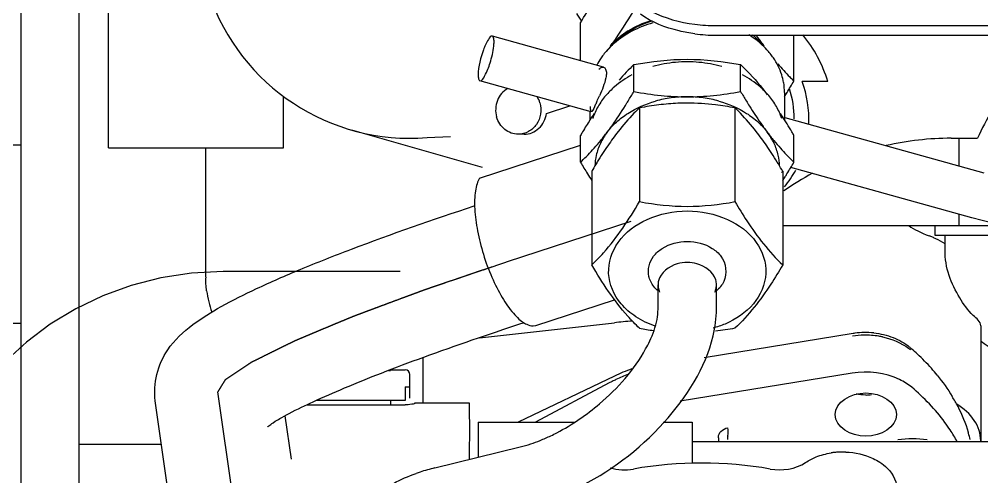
# Model space of a CAD drawing. Header units: millimetres. Extents: x 17886 to 18265, y -8727 to -7321.
# Drawn here: x 18007.019 to 18008.008, y -7649.521 to -7649.05 of the extents above; entities that cross this region are included whole.
import ezdxf

# ---------------------------------------------------------------- set-up
doc = ezdxf.new("R2010")
doc.units = ezdxf.units.MM
doc.linetypes.add('CENTER', pattern=[2, 1.25, -0.25, 0.25, -0.25])
for name, color, linetype in [('09__COSM', 7, 'Continuous'), ('2620489_VG01DXF_CONTINUOUS_LINE', 7, 'Continuous'), ('2630768_VG06DXF_CONTINUOUS_LINE', 7, 'Continuous'), ('3884027_DKREDXF_CONTINUOUS_LINE', 7, 'Continuous'), ('DEFAULT_1', 7, 'CENTER')]:
    doc.layers.add(name, color=color, linetype=linetype)

msp = doc.modelspace()

# ---------------------------------------------------------------- linework, layer by layer
at = {"layer": '09__COSM', "color": 2, "linetype": 'CENTER'}
for p, q in [((18007.52103, -7649.29937), (18007.64817, -7649.25798)), ((18007.26708, -7649.74037), (18007.22325, -7649.43354))]:
    msp.add_line(p, q, dxfattribs=at)
msp.add_open_spline([(18007.22325, -7649.43354), (18007.22375, -7649.43273), (18007.2245, -7649.43151), (18007.2255, -7649.42989), (18007.22626, -7649.42867), (18007.22701, -7649.42745), (18007.22776, -7649.42623), (18007.22851, -7649.42501), (18007.22914, -7649.424), (18007.22964, -7649.42319), (18007.22995, -7649.42268), (18007.2302, -7649.42227), (18007.23039, -7649.42197), (18007.23058, -7649.42166), (18007.23077, -7649.42136), (18007.23092, -7649.4211), (18007.23103, -7649.42093), (18007.2311, -7649.42082), (18007.23114, -7649.42075), (18007.23118, -7649.42068), (18007.23121, -7649.42063), (18007.23123, -7649.4206), (18007.23125, -7649.42058), (18007.23126, -7649.42056), (18007.23127, -7649.42055), (18007.23129, -7649.42053), (18007.23134, -7649.4205), (18007.2314, -7649.42046), (18007.2315, -7649.42039), (18007.23163, -7649.4203), (18007.23184, -7649.42016), (18007.2321, -7649.41999), (18007.23242, -7649.41978), (18007.23283, -7649.4195), (18007.23336, -7649.41915), (18007.23398, -7649.41874), (18007.23481, -7649.41818), (18007.23586, -7649.41748), (18007.23711, -7649.41665), (18007.23836, -7649.41581), (18007.24003, -7649.4147), (18007.24211, -7649.41331), (18007.24462, -7649.41164), (18007.24712, -7649.40997), (18007.24921, -7649.40858), (18007.25087, -7649.40746), (18007.25213, -7649.40663), (18007.25338, -7649.40579), (18007.25442, -7649.4051), (18007.25525, -7649.40454), (18007.25588, -7649.40412), (18007.2564, -7649.40377), (18007.25682, -7649.4035), (18007.25713, -7649.40329), (18007.25739, -7649.40311), (18007.2576, -7649.40297), (18007.25773, -7649.40289), (18007.25784, -7649.40282), (18007.2579, -7649.40277), (18007.25795, -7649.40274), (18007.25797, -7649.40273), (18007.25802, -7649.4027), (18007.25807, -7649.40268), (18007.25816, -7649.40263), (18007.25827, -7649.40258), (18007.25844, -7649.40249), (18007.25866, -7649.40239), (18007.25892, -7649.40226), (18007.25926, -7649.40209), (18007.25987, -7649.40179), (18007.26074, -7649.40136), (18007.26177, -7649.40085), (18007.26281, -7649.40033), (18007.26385, -7649.39982), (18007.26524, -7649.39913), (18007.26697, -7649.39828), (18007.26974, -7649.3969), (18007.2732, -7649.39519), (18007.27736, -7649.39313), (18007.28151, -7649.39108), (18007.28497, -7649.38937), (18007.28774, -7649.38799), (18007.28982, -7649.38697), (18007.2919, -7649.38594), (18007.29398, -7649.38491), (18007.29571, -7649.38405), (18007.29709, -7649.38337), (18007.29813, -7649.38285), (18007.299, -7649.38243), (18007.29969, -7649.38208), (18007.30021, -7649.38183), (18007.30073, -7649.38157), (18007.30116, -7649.38135), (18007.30151, -7649.38118), (18007.30172, -7649.38108), (18007.3019, -7649.38099), (18007.30203, -7649.38093), (18007.30213, -7649.38087), (18007.30221, -7649.38084), (18007.30225, -7649.38081), (18007.30228, -7649.3808), (18007.30233, -7649.38078), (18007.30239, -7649.38076), (18007.30249, -7649.38071), (18007.30264, -7649.38065), (18007.30281, -7649.38058), (18007.30305, -7649.38048), (18007.30334, -7649.38036), (18007.30381, -7649.38016), (18007.3044, -7649.37991), (18007.30511, -7649.37962), (18007.30581, -7649.37932), (18007.30675, -7649.37893), (18007.30793, -7649.37844), (18007.30934, -7649.37785), (18007.31122, -7649.37706), (18007.31357, -7649.37608), (18007.31639, -7649.3749), (18007.31921, -7649.37372), (18007.32204, -7649.37253), (18007.3258, -7649.37096), (18007.3305, -7649.36899), (18007.33614, -7649.36663), (18007.34179, -7649.36427), (18007.34649, -7649.3623), (18007.35025, -7649.36073), (18007.3526, -7649.35975), (18007.35448, -7649.35896), (18007.35589, -7649.35837), (18007.35731, -7649.35778), (18007.35872, -7649.35719), (18007.35989, -7649.3567), (18007.36072, -7649.35635), (18007.36119, -7649.35616), (18007.36154, -7649.35601), (18007.36189, -7649.35586), (18007.36216, -7649.35575), (18007.36233, -7649.35568), (18007.36241, -7649.35565), (18007.36246, -7649.35562), (18007.36253, -7649.35559), (18007.36266, -7649.35555), (18007.36284, -7649.35548), (18007.36313, -7649.35537), (18007.36349, -7649.35524), (18007.36406, -7649.35503), (18007.36478, -7649.35476), (18007.36565, -7649.35444), (18007.3668, -7649.35401), (18007.36824, -7649.35347), (18007.36996, -7649.35283), (18007.37227, -7649.35197), (18007.37514, -7649.3509), (18007.3786, -7649.34961), (18007.38205, -7649.34833), (18007.38666, -7649.34661), (18007.39242, -7649.34447), (18007.39932, -7649.34189), (18007.40623, -7649.33932), (18007.41199, -7649.33718), (18007.4166, -7649.33546), (18007.42005, -7649.33418), (18007.4235, -7649.33289), (18007.42638, -7649.33182), (18007.42869, -7649.33096), (18007.43041, -7649.33032), (18007.43185, -7649.32978), (18007.433, -7649.32935), (18007.43387, -7649.32903), (18007.43459, -7649.32876), (18007.43516, -7649.32855), (18007.43552, -7649.32841), (18007.43581, -7649.32831), (18007.43599, -7649.32824), (18007.43613, -7649.32819), (18007.43629, -7649.32813), (18007.43659, -7649.32803), (18007.437, -7649.32789), (18007.43766, -7649.32767), (18007.43849, -7649.32739), (18007.43982, -7649.32694), (18007.44147, -7649.32637), (18007.44346, -7649.3257), (18007.44545, -7649.32502), (18007.44744, -7649.32435), (18007.45009, -7649.32345), (18007.45341, -7649.32232), (18007.45871, -7649.32052), (18007.46534, -7649.31827), (18007.4733, -7649.31557), (18007.48125, -7649.31287), (18007.48921, -7649.31017), (18007.49717, -7649.30747), (18007.50777, -7649.30387), (18007.51573, -7649.30117), (18007.52103, -7649.29937)], degree=3, knots=[0, 0, 0, 0, 0.03125, 0.046875, 0.0625, 0.078125, 0.09375, 0.109375, 0.125, 0.132812, 0.140625, 0.144531, 0.148438, 0.152344, 0.15625, 0.160156, 0.162109, 0.163086, 0.164062, 0.165039, 0.165527, 0.166016, 0.16626, 0.166504, 0.166626, 0.166748, 0.166992, 0.16748, 0.167969, 0.168945, 0.169922, 0.171875, 0.173828, 0.175781, 0.179688, 0.183594, 0.1875, 0.195312, 0.203125, 0.210938, 0.21875, 0.234375, 0.25, 0.265625, 0.28125, 0.289062, 0.296875, 0.304688, 0.3125, 0.316406, 0.320312, 0.324219, 0.326172, 0.328125, 0.330078, 0.331055, 0.332031, 0.33252, 0.333008, 0.333252, 0.333374, 0.333496, 0.33374, 0.333984, 0.334473, 0.334961, 0.335938, 0.336914, 0.337891, 0.339844, 0.34375, 0.347656, 0.351562, 0.355469, 0.359375, 0.367188, 0.375, 0.390625, 0.40625, 0.421875, 0.4375, 0.445312, 0.453125, 0.460938, 0.46875, 0.476562, 0.480469, 0.484375, 0.488281, 0.490234, 0.492188, 0.494141, 0.496094, 0.49707, 0.498047, 0.498535, 0.499023, 0.499512, 0.499756, 0.499878, 0.5, 0.500122, 0.500244, 0.500488, 0.500977, 0.501465, 0.501953, 0.50293, 0.503906, 0.505859, 0.507812, 0.509766, 0.511719, 0.515625, 0.519531, 0.523438, 0.53125, 0.539062, 0.546875, 0.554688, 0.5625, 0.578125, 0.59375, 0.609375, 0.625, 0.632812, 0.640625, 0.644531, 0.648438, 0.652344, 0.65625, 0.660156, 0.662109, 0.663086, 0.664062, 0.665039, 0.666016, 0.66626, 0.666504, 0.666626, 0.666748, 0.666992, 0.66748, 0.667969, 0.668945, 0.669922, 0.671875, 0.673828, 0.675781, 0.679688, 0.683594, 0.6875, 0.695312, 0.703125, 0.710938, 0.71875, 0.734375, 0.75, 0.765625, 0.78125, 0.789062, 0.796875, 0.804688, 0.8125, 0.816406, 0.820312, 0.824219, 0.826172, 0.828125, 0.830078, 0.831055, 0.832031, 0.83252, 0.833008, 0.833252, 0.833496, 0.833984, 0.834961, 0.835938, 0.837891, 0.839844, 0.84375, 0.847656, 0.851562, 0.855469, 0.859375, 0.867188, 0.875, 0.890625, 0.90625, 0.921875, 0.9375, 0.953125, 0.96875, 1, 1, 1, 1], dxfattribs=at)
at = {"layer": '2620489_VG01DXF_CONTINUOUS_LINE', "color": 7, "linetype": 'Continuous'}
for p, q in [((18007.56096, -7649.14713), (18007.58512, -7649.13926)), ((18007.53795, -7649.16854), (18007.53198, -7649.16854)), ((18007.49209, -7649.21361), (18007.59599, -7649.17979)), ((18007.55018, -7649.36518), (18007.63097, -7649.33887)), ((18007.54731, -7649.36562), (18007.55018, -7649.36518))]:
    msp.add_line(p, q, dxfattribs=at)
for points, knots in [([(18007.52115, -7649.12142), (18007.51877, -7649.12277), (18007.51441, -7649.12641), (18007.51008, -7649.13377), (18007.5083, -7649.14225), (18007.50895, -7649.14804), (18007.50973, -7649.15079)], [0, 0, 0, 0, 0.243272, 0.492523, 0.745959, 1, 1, 1, 1]), ([(18007.55423, -7649.1363), (18007.55527, -7649.14), (18007.55573, -7649.14793), (18007.55211, -7649.1571), (18007.54711, -7649.16282), (18007.54112, -7649.1671), (18007.53557, -7649.16854), (18007.53198, -7649.16854)], [0, 0, 0, 0, 0.257049, 0.51145, 0.636711, 0.759898, 1, 1, 1, 1]), ([(18007.53795, -7649.16854), (18007.54071, -7649.16854), (18007.54633, -7649.16745), (18007.55358, -7649.16277), (18007.55882, -7649.15572), (18007.56057, -7649.15004), (18007.56096, -7649.14713)], [0, 0, 0, 0, 0.242324, 0.488917, 0.741829, 1, 1, 1, 1]), ([(18007.53198, -7649.16854), (18007.52951, -7649.16854), (18007.5245, -7649.16767), (18007.51782, -7649.16391), (18007.51259, -7649.15811), (18007.51043, -7649.1533), (18007.50973, -7649.15079)], [0, 0, 0, 0, 0.243257, 0.49003, 0.742339, 1, 1, 1, 1]), ([(18007.49209, -7649.21361), (18007.49104, -7649.21542), (18007.48929, -7649.21973), (18007.48705, -7649.23036), (18007.48684, -7649.24676), (18007.48977, -7649.26867), (18007.49575, -7649.29222), (18007.50424, -7649.31526), (18007.51446, -7649.33571), (18007.52418, -7649.34997), (18007.53228, -7649.3584), (18007.53629, -7649.3615), (18007.53828, -7649.3627)], [0, 0, 0, 0, 0.038431, 0.084426, 0.198519, 0.336823, 0.489068, 0.643, 0.786141, 0.907501, 0.957588, 1, 1, 1, 1]), ([(18007.53828, -7649.3627), (18007.53905, -7649.36316), (18007.54183, -7649.36468), (18007.54502, -7649.36562), (18007.54731, -7649.36562)], [0, 0, 0, 0, 0.282421, 1, 1, 1, 1])]:
    msp.add_open_spline(points, degree=3, knots=knots, dxfattribs=at)
msp.add_open_spline([(18007.55423, -7649.1363), (18007.55358, -7649.13401), (18007.55262, -7649.13179), (18007.55138, -7649.12976)], degree=3, dxfattribs=at)
at = {"layer": '2630768_VG06DXF_CONTINUOUS_LINE', "color": 7, "linetype": 'Continuous'}
for p, q in [((18007.53478, -7649.36326), (18007.53763, -7649.36233)), ((18007.20273, -7649.74956), (18007.1589, -7649.44273)), ((18007.2988, -7649.5028), (18007.29241, -7649.45808))]:
    msp.add_line(p, q, dxfattribs=at)
for points, knots in [([(18007.1589, -7649.44273), (18007.15636, -7649.42493), (18007.16503, -7649.39227), (18007.19631, -7649.36379), (18007.22821, -7649.34427), (18007.2653, -7649.32582), (18007.31007, -7649.30633), (18007.38433, -7649.27706), (18007.44436, -7649.25618), (18007.4867, -7649.24222)], [0, 0, 0, 0, 0.133057, 0.22354, 0.308793, 0.409389, 0.529877, 0.670019, 1, 1, 1, 1]), ([(18007.27449, -7649.46911), (18007.27283, -7649.47058), (18007.28229, -7649.46328), (18007.28693, -7649.46116), (18007.30198, -7649.45253), (18007.32313, -7649.44261), (18007.35525, -7649.42843), (18007.39302, -7649.4133), (18007.45338, -7649.39062), (18007.50132, -7649.37422), (18007.53478, -7649.36326)], [0, 0, 0, 0, 0.023583, 0.052961, 0.091125, 0.189737, 0.313875, 0.459966, 0.624953, 1, 1, 1, 1])]:
    msp.add_open_spline(points, degree=3, knots=knots, dxfattribs=at)
at = {"layer": '3884027_DKREDXF_CONTINUOUS_LINE', "color": 6, "linetype": 'Continuous'}
for p, q in [((18007.02068, -7647.64584), (18007.02068, -7649.62268)), ((18007.08068, -7650.05268), (18007.08068, -7648.65268)), ((18007.11068, -7649.18268), (18007.11068, -7648.98268)), ((18007.59599, -7649.09288), (18007.59599, -7649.05399)), ((18007.73568, -7649.05686), (18009.55568, -7649.05686)), ((18007.61975, -7649.09951), (18007.50534, -7649.06761)), ((18007.73568, -7649.06669), (18009.55568, -7649.06669)), ((18007.81538, -7649.11379), (18007.81538, -7649.06669)), ((18007.65084, -7649.12458), (18007.65084, -7649.09692)), ((18007.76053, -7649.12458), (18007.76053, -7649.09692)), ((18007.60697, -7649.14536), (18007.49256, -7649.11346)), ((18007.85011, -7649.11429), (18007.82377, -7649.11429)), ((18007.29068, -7649.18268), (18007.29068, -7649.12967)), ((18007.80568, -7649.12567), (18007.80568, -7649.15382)), ((18007.60568, -7649.14536), (18007.60568, -7649.15382)), ((18007.65661, -7649.14143), (18007.65661, -7649.23784)), ((18007.75476, -7649.14143), (18007.75476, -7649.23784)), ((18008.01107, -7649.20861), (18007.80647, -7649.15156)), ((18007.49522, -7649.20268), (18007.36082, -7649.16429)), ((18007.43819, -7649.17197), (18007.46229, -7649.171)), ((18007.59599, -7649.19736), (18007.59599, -7649.1697)), ((18007.81538, -7649.19736), (18007.81538, -7649.1697)), ((18007.977, -7649.17268), (18008.0039, -7649.17268)), ((18007.98494, -7649.17268), (18007.98494, -7649.20133)), ((18007.02068, -7649.17968), (18006.74983, -7649.17968)), ((18007.11068, -7649.18268), (18007.29068, -7649.18268)), ((18007.21068, -7649.31528), (18007.21068, -7649.18268)), ((18007.60753, -7649.20654), (18007.60753, -7649.30296)), ((18007.80383, -7649.20654), (18007.80383, -7649.30296)), ((18007.99828, -7649.25446), (18007.81223, -7649.20259)), ((18007.98494, -7649.25074), (18007.98494, -7649.26268)), ((18008.04351, -7649.26268), (18007.80383, -7649.26268)), ((18007.96068, -7649.27268), (18007.96068, -7649.26268)), ((18008.07572, -7649.27268), (18007.96068, -7649.27268)), ((18007.97068, -7649.28766), (18007.97068, -7649.27268)), ((18007.67568, -7649.34856), (18007.67568, -7649.32334)), ((18007.73568, -7649.34856), (18007.73568, -7649.32334)), ((18006.68743, -7649.36268), (18007.02068, -7649.36268)), ((18007.49212, -7649.37775), (18007.63087, -7649.36238)), ((18008.00734, -7649.36559), (18008.00734, -7649.48386)), ((18007.87633, -7649.37345), (18007.72319, -7649.39838)), ((18007.43403, -7649.39824), (18007.43403, -7649.44468)), ((18007.39863, -7649.4114), (18007.40068, -7649.4114)), ((18007.40068, -7649.41068), (18007.41568, -7649.41068)), ((18007.40068, -7649.4114), (18007.40068, -7649.41076)), ((18007.42068, -7649.42838), (18007.42068, -7649.41568)), ((18007.87537, -7649.41432), (18007.69838, -7649.44314)), ((18007.63087, -7649.41724), (18007.53197, -7649.46468)), ((18007.62547, -7649.42431), (18007.54981, -7649.46468)), ((18007.40068, -7649.4422), (18007.40068, -7649.44695)), ((18007.42568, -7649.44468), (18007.48168, -7649.44468)), ((18007.48168, -7649.44468), (18007.48169, -7649.47863)), ((18007.88882, -7649.43669), (18007.88876, -7649.43669)), ((18007.8896, -7649.43669), (18007.88882, -7649.43669)), ((18007.8896, -7649.43669), (18007.88967, -7649.43669)), ((18007.49068, -7649.46468), (18007.49068, -7649.48468)), ((18007.49068, -7649.46468), (18007.58953, -7649.46468)), ((18007.68108, -7649.46468), (18007.71068, -7649.46468)), ((18007.71068, -7649.46468), (18007.71068, -7649.50688)), ((18007.48169, -7649.47863), (18007.48168, -7649.49038)), ((18007.49068, -7649.48468), (18007.49068, -7649.5007)), ((18008.34068, -7649.48468), (18007.71068, -7649.48468)), ((18007.73818, -7649.48468), (18007.73818, -7649.48251)), ((18007.16532, -7649.48768), (18007.08068, -7649.48768)), ((18007.44613, -7649.51163), (18007.53397, -7649.49008)), ((18007.48168, -7649.49038), (18007.48168, -7649.50291))]:
    msp.add_line(p, q, dxfattribs=at)
at = {"layer": '3884027_DKREDXF_CONTINUOUS_LINE', "color": 7, "linetype": 'Continuous'}
for p, q in [((18007.41568, -7649.42838), (18007.41568, -7649.4422)), ((18007.41568, -7649.42838), (18007.42068, -7649.42838)), ((18007.42068, -7649.44001), (18007.42068, -7649.42838)), ((18007.41568, -7649.4422), (18007.32442, -7649.4422)), ((18007.42568, -7649.44498), (18007.42568, -7649.44468)), ((18007.31443, -7649.44695), (18007.41568, -7649.44695)), ((18007.73818, -7649.48259), (18007.73818, -7649.48231))]:
    msp.add_line(p, q, dxfattribs=at)
msp.add_lwpolyline([(18007.73818, -7649.48231), (18007.73817, -7649.48205), (18007.73813, -7649.48153), (18007.73807, -7649.48106), (18007.73797, -7649.48061), (18007.73785, -7649.4802), (18007.73769, -7649.47984)], dxfattribs=at)
at = {"layer": '3884027_DKREDXF_CONTINUOUS_LINE', "color": 6, "linetype": 'Continuous'}
for centre, radius, start, end in [((18007.42068, -7648.95468), 0.218, 198.66627, 274.60682), ((18008.0263, -7648.76688), 0.51557, 212.54402, 213.62272), ((18007.73561, -7648.88517), 0.1717, 262.58636, 270.0255), ((18007.69315, -7649.13947), 0.09099, 121.86399, 129.28463), ((18007.73561, -7648.895), 0.1717, 262.58636, 270.0255), ((18007.72017, -7649.13695), 0.08781, 50.65595, 53.26305), ((18008.08438, -7648.86172), 0.36984, 213.66725, 215.27923), ((18007.72068, -7649.15268), 0.135, 16.51757, 39.73008), ((18007.6844, -7649.13715), 0.08214, 132.84059, 139.12716), ((18007.68737, -7649.14026), 0.08644, 130.84716, 132.87633), ((18007.72696, -7649.13715), 0.08214, 40.87284, 47.15941), ((18007.6747, -7649.12958), 0.06981, 145.53976, 152.66387), ((18007.67758, -7649.1315), 0.07328, 143.54075, 145.57385), ((18007.68018, -7649.13345), 0.07652, 139.15067, 143.52372), ((18007.73119, -7649.13345), 0.07652, 36.47637, 40.84933), ((18007.73379, -7649.1315), 0.07328, 34.42615, 36.45935), ((18007.82186, -7649.27602), 0.24764, 133.67959, 138.79825), ((18007.70517, -7649.21994), 0.12585, 95.26161, 106.123), ((18007.70568, -7649.22449), 0.13043, 84.6974, 95.3026), ((18007.7062, -7649.21994), 0.12585, 73.877, 84.73839), ((18007.98477, -7648.93623), 0.2454, 220.69702, 224.97437), ((18007.74467, -7649.12604), 0.06104, 9.93591, 17.83974), ((18007.99042, -7648.93057), 0.25339, 224.97594, 225.99456), ((18007.74652, -7649.12571), 0.05917, 0.03671, 9.92963), ((18007.25401, -7648.78356), 0.6513, 328.31942, 329.53307), ((18007.99463, -7648.92623), 0.25944, 225.99209, 226.29756), ((18007.72068, -7649.15268), 0.11, 357.17942, 20.42159), ((18007.33075, -7649.00315), 0.31133, 335.00486, 336.17649), ((18007.07525, -7648.78586), 0.66785, 328.53982, 329.52373), ((18007.70599, -7648.86238), 0.26765, 264.15833, 269.93457), ((18007.70538, -7648.86238), 0.26766, 270.06547, 275.84275), ((18008.33612, -7648.78586), 0.66785, 210.47627, 211.46018), ((18007.34916, -7648.842), 0.53963, 327.78006, 328.29457), ((18007.71568, -7649.15268), 0.1, 0, 17.96269), ((18007.14985, -7648.83128), 0.58051, 328.29347, 328.52106), ((18007.70502, -7649.24888), 0.1188, 97.65831, 105.53902), ((18007.70681, -7649.38758), 0.25106, 92.47093, 96.91313), ((18007.70567, -7649.25345), 0.12342, 89.99353, 97.67439), ((18007.7057, -7649.36733), 0.23079, 90.00472, 92.41289), ((18007.7057, -7649.25345), 0.12342, 82.32561, 90.00647), ((18007.70635, -7649.24888), 0.1188, 74.46098, 82.34169), ((18008.24303, -7648.84266), 0.55881, 211.4736, 212.0922), ((18008.00633, -7649.40619), 0.47354, 146.83202, 147.78874), ((18007.81231, -7649.30403), 0.22514, 135.78959, 142.0615), ((18007.81267, -7649.30477), 0.22591, 133.69312, 135.71827), ((18007.5987, -7649.30477), 0.22591, 44.28155, 46.30688), ((18007.59906, -7649.30403), 0.22514, 37.93795, 44.21021), ((18007.40502, -7649.4062), 0.47356, 32.21128, 33.16737), ((18008.10766, -7649.46976), 0.59316, 147.81015, 149.20529), ((18007.36823, -7648.97432), 0.31941, 323.02634, 325.08169), ((18008.04313, -7648.97432), 0.3194, 214.91894, 216.97368), ((18007.34906, -7649.44155), 0.53975, 31.70324, 32.2199), ((18007.27681, -7649.48605), 0.62461, 30.81455, 31.69298), ((18008.21836, -7649.5362), 0.72227, 149.17351, 149.50657), ((18007.40385, -7649.00108), 0.27486, 320.7474, 323.01811), ((18008.00752, -7649.00108), 0.27486, 216.98188, 219.25334), ((18007.19301, -7649.5362), 0.72227, 30.49343, 30.82649), ((18007.42239, -7649.01616), 0.25096, 318.36216, 320.73561), ((18007.98898, -7649.01616), 0.25095, 219.26515, 221.63877), ((18007.977, -7649.47268), 0.3, 90, 102.8952), ((18007.42556, -7649.01881), 0.24682, 314.05631, 318.3326), ((18008.00875, -7649.43983), 0.46408, 147.19695, 148.46291), ((18007.93156, -7649.39008), 0.37225, 145.70202, 147.19827), ((18007.4798, -7649.39008), 0.37226, 32.80154, 34.29766), ((18007.40261, -7649.43984), 0.46409, 31.53699, 32.80286), ((18007.9858, -7649.01881), 0.24682, 221.66833, 225.94369), ((18007.41687, -7649.00994), 0.25925, 313.70228, 314.07259), ((18008.15749, -7648.86704), 0.65145, 210.46702, 211.67852), ((18008.10704, -7649.50027), 0.57947, 148.45385, 149.35174), ((18007.66728, -7649.20288), 0.0566, 167.02493, 178.03607), ((18007.30432, -7649.50027), 0.57947, 30.64827, 31.54605), ((18007.74409, -7649.20288), 0.0566, 1.96394, 12.97507), ((18007.25493, -7648.86767), 0.65023, 328.30465, 329.53375), ((18007.9945, -7649.00994), 0.25925, 225.92741, 226.29772), ((18008.17646, -7649.5416), 0.66026, 149.33671, 149.50475), ((18007.96377, -7649.37389), 0.23148, 133.70208, 134.15557), ((18007.23491, -7649.5416), 0.66026, 30.49525, 30.66329), ((18007.977, -7649.47268), 0.3, 118.37181, 124.95969), ((18007.72068, -7649.15268), 0.11, 320.60573, 331.2869), ((18008.04613, -7648.93559), 0.52068, 211.69457, 212.61017), ((18007.38113, -7648.94566), 0.50187, 327.38109, 327.90548), ((18007.34451, -7648.92268), 0.54511, 327.90369, 328.27718), ((18007.92497, -7649.34955), 0.08191, 66.34982, 68.90627), ((18007.91833, -7649.3647), 0.09846, 64.1716, 66.34803), ((18007.32019, -7649.3148), 0.10955, 187.78661, 199.59203), ((18007.71709, -7649.04361), 0.33005, 259.44089, 261.9844), ((18007.88916, -7649.45921), 0.08405, 91.31649, 99.21641), ((18007.88877, -7649.44984), 0.07739, 98.1383, 99.24438), ((18007.88923, -7649.45352), 0.08111, 84.23446, 98.09253), ((18007.88923, -7649.45961), 0.08445, 80.81068, 91.35816), ((18007.88971, -7649.45628), 0.08108, 78.0589, 80.77225), ((18007.90193, -7649.43009), 0.05191, 49.89606, 52.93934), ((18007.78303, -7649.56681), 0.23454, 49.14768, 49.87991), ((18007.78614, -7649.56323), 0.22979, 47.17174, 49.15195), ((18007.79504, -7649.55382), 0.21684, 41.82447, 47.20471), ((18007.41568, -7649.41568), 0.005, 0, 90), ((18007.71025, -7649.58434), 0.18111, 111.06514, 115.45083), ((18007.80556, -7649.54426), 0.20262, 39.1385, 41.79327), ((18007.70489, -7649.57318), 0.16873, 116.89352, 118.0792), ((18007.70673, -7649.57681), 0.1728, 115.47243, 116.89269), ((18007.88922, -7649.39245), 0.04424, 270.49835, 277.77938), ((18007.8298, -7649.52717), 0.17292, 27.11885, 30.9648), ((18007.46705, -7649.27479), 0.22633, 297.54196, 304.32917), ((18007.82226, -7649.57408), 0.18418, 33.41412, 36.37045), ((18007.47815, -7649.29561), 0.20274, 295.50577, 297.48373), ((18007.83014, -7649.56892), 0.17476, 28.82643, 33.42581), ((18007.8473, -7649.51964), 0.15383, 16.45428, 16.89233), ((18007.84905, -7649.51913), 0.15201, 14.00601, 16.45824), ((18007.49235, -7649.32872), 0.1667, 288.33783, 291.88793), ((18007.48437, -7649.30884), 0.18812, 291.88584, 295.51626), ((18007.93734, -7649.57731), 0.09557, 80.89026, 99.10974), ((18007.49967, -7649.35103), 0.14321, 283.85373, 288.36589), ((18007.86552, -7649.57235), 0.07704, 96.1097, 98.88496), ((18007.86564, -7649.57352), 0.07821, 93.36274, 96.11168), ((18007.86568, -7649.57417), 0.07887, 90.62882, 93.3626), ((18007.86569, -7649.5743), 0.07899, 87.90008, 90.63076), ((18007.49384, -7649.70696), 0.20106, 103.72611, 108.2159), ((18007.72068, -7649.91507), 0.40835, 80.08506, 99.91492), ((18007.48772, -7649.68779), 0.18095, 108.27257, 109.58284)]:
    msp.add_arc(centre, radius, start, end, dxfattribs=at)
at = {"layer": '3884027_DKREDXF_CONTINUOUS_LINE', "color": 7, "linetype": 'Continuous'}
for centre, radius, start, end in [((18007.69344, -7649.32334), 0.01776, 167.34804, 179.97363), ((18007.71779, -7649.32336), 0.0179, 0.06567, 16.39771), ((18007.71785, -7649.32332), 0.01783, 345.06811, 359.95467), ((18007.6947, -7649.32299), 0.01906, 197.13631, 204.36019), ((18007.71684, -7649.32306), 0.01888, 335.56274, 345.09545), ((18008.18628, -7649.52073), 0.44099, 174.53164, 175.01826)]:
    msp.add_arc(centre, radius, start, end, dxfattribs=at)
at = {"layer": '3884027_DKREDXF_CONTINUOUS_LINE', "color": 6, "linetype": 'Continuous'}
for centre, major_axis, ratio, start_param, end_param in [((18008.25993, -7649.24792), (-0.33663, 0), 0.178239, 0.248837, 0.433546), ((18007.72068, -7649.384), (-0.16, 0), 0.163248, -1.107777, -0.974806), ((18007.72068, -7649.51087), (-0.16, 0), 0.707107, -1.104485, -0.974806), ((18007.93734, -7649.48386), (-0.07, 0), 0.707107, 3.141593, 4.019211)]:
    msp.add_ellipse(centre, major_axis=major_axis, ratio=ratio, start_param=start_param, end_param=end_param, dxfattribs=at)
for points in [[(18007.59599, -7649.05399), (18007.60445, -7649.03963), (18007.61338, -7649.02547), (18007.62341, -7649.01215)], [(18007.629, -7649.0752), (18007.63681, -7649.06416), (18007.64397, -7649.05267), (18007.65084, -7649.04102)], [(18007.64511, -7649.06219), (18007.65242, -7649.05764), (18007.66039, -7649.05405), (18007.66859, -7649.05142)], [(18007.67022, -7649.05405), (18007.66286, -7649.05619), (18007.65566, -7649.05905), (18007.64888, -7649.06263)], [(18007.62653, -7649.07764), (18007.6293, -7649.07455), (18007.63232, -7649.07168), (18007.63553, -7649.06905)], [(18007.64888, -7649.06263), (18007.64245, -7649.06603), (18007.63633, -7649.07012), (18007.63083, -7649.07488)], [(18007.78282, -7649.07692), (18007.77854, -7649.07295), (18007.77384, -7649.0694), (18007.76889, -7649.06631)], [(18007.77584, -7649.06905), (18007.77904, -7649.07168), (18007.78207, -7649.07455), (18007.78484, -7649.07764)], [(18007.80278, -7649.10734), (18007.80081, -7649.10123), (18007.79786, -7649.09537), (18007.79423, -7649.09008)], [(18007.65084, -7649.09692), (18007.6689, -7649.09357), (18007.68731, -7649.09147), (18007.70568, -7649.09147)], [(18007.70568, -7649.09147), (18007.72406, -7649.09147), (18007.74247, -7649.09357), (18007.76053, -7649.09692)], [(18007.64888, -7649.10763), (18007.64245, -7649.11102), (18007.63633, -7649.11512), (18007.63083, -7649.11987)], [(18007.78054, -7649.11987), (18007.77504, -7649.11512), (18007.76892, -7649.11102), (18007.76249, -7649.10763)], [(18007.622, -7649.11052), (18007.62074, -7649.11689), (18007.61818, -7649.12296), (18007.61556, -7649.1289)], [(18007.63083, -7649.11987), (18007.62764, -7649.12264), (18007.62463, -7649.12564), (18007.62189, -7649.12886)], [(18007.78948, -7649.12886), (18007.78674, -7649.12564), (18007.78373, -7649.12264), (18007.78054, -7649.11987)], [(18007.62189, -7649.12886), (18007.61893, -7649.13235), (18007.61626, -7649.13611), (18007.614, -7649.14009)], [(18007.65084, -7649.12458), (18007.66008, -7649.1263), (18007.66939, -7649.1277), (18007.67875, -7649.12865)], [(18007.73263, -7649.12865), (18007.74198, -7649.1277), (18007.75129, -7649.1263), (18007.76053, -7649.12458)], [(18007.79737, -7649.14009), (18007.79511, -7649.13611), (18007.79244, -7649.13235), (18007.78948, -7649.12886)], [(18007.63014, -7649.15715), (18007.63488, -7649.15037), (18007.63938, -7649.14342), (18007.64373, -7649.13638)], [(18007.64462, -7649.14706), (18007.65338, -7649.14143), (18007.66316, -7649.13722), (18007.67319, -7649.13442)], [(18007.67659, -7649.13834), (18007.6699, -7649.13915), (18007.66324, -7649.1402), (18007.65661, -7649.14143)], [(18007.73475, -7649.13834), (18007.72511, -7649.13718), (18007.71539, -7649.13655), (18007.70568, -7649.13655)], [(18007.75476, -7649.14143), (18007.74812, -7649.14019), (18007.74145, -7649.13914), (18007.73475, -7649.13834)], [(18007.73817, -7649.13442), (18007.74821, -7649.13722), (18007.75799, -7649.14143), (18007.76675, -7649.14706)], [(18007.76961, -7649.13954), (18007.77335, -7649.1455), (18007.7772, -7649.15139), (18007.78123, -7649.15715)], [(18007.614, -7649.14009), (18007.61179, -7649.14397), (18007.60996, -7649.14809), (18007.60859, -7649.15234)], [(18007.63291, -7649.15603), (18007.63654, -7649.15271), (18007.64049, -7649.14972), (18007.64462, -7649.14706)], [(18007.76675, -7649.14706), (18007.77088, -7649.14972), (18007.77483, -7649.15271), (18007.77846, -7649.15603)], [(18007.80278, -7649.15234), (18007.80141, -7649.14809), (18007.79958, -7649.14397), (18007.79737, -7649.14009)], [(18007.62341, -7649.16642), (18007.62624, -7649.16267), (18007.62945, -7649.15919), (18007.63291, -7649.15603)], [(18007.77846, -7649.15603), (18007.78192, -7649.15919), (18007.78513, -7649.16267), (18007.78796, -7649.16642)], [(18007.62341, -7649.16642), (18007.62071, -7649.17001), (18007.61834, -7649.17387), (18007.61641, -7649.17792)], [(18007.63475, -7649.16561), (18007.63102, -7649.17039), (18007.62746, -7649.17531), (18007.62404, -7649.18032)], [(18007.78733, -7649.18032), (18007.78391, -7649.17531), (18007.78035, -7649.17039), (18007.77662, -7649.16561)], [(18007.79496, -7649.17792), (18007.79303, -7649.17387), (18007.79066, -7649.17001), (18007.78796, -7649.16642)], [(18007.61641, -7649.17792), (18007.61456, -7649.18183), (18007.6131, -7649.18596), (18007.61213, -7649.19017)], [(18007.79924, -7649.19017), (18007.79827, -7649.18596), (18007.79681, -7649.18183), (18007.79496, -7649.17792)], [(18007.65661, -7649.23784), (18007.67277, -7649.24084), (18007.68925, -7649.24272), (18007.70568, -7649.24272)], [(18007.70568, -7649.24272), (18007.72212, -7649.24272), (18007.7386, -7649.24084), (18007.75476, -7649.23784)], [(18008.35309, -7649.25446), (18008.23916, -7649.28623), (18008.11221, -7649.28623), (18007.99828, -7649.25446)], [(18007.97068, -7649.28112), (18007.96759, -7649.27934), (18007.96444, -7649.27764), (18007.96123, -7649.27608)], [(18007.21165, -7649.32964), (18007.21101, -7649.32494), (18007.21035, -7649.32009), (18007.21118, -7649.31542)], [(18007.65276, -7649.35619), (18007.64718, -7649.35248), (18007.642, -7649.348), (18007.63769, -7649.34287)], [(18007.67282, -7649.36595), (18007.66578, -7649.36356), (18007.65896, -7649.3603), (18007.65276, -7649.35619)], [(18007.6746, -7649.35901), (18007.67526, -7649.35557), (18007.67568, -7649.35206), (18007.67568, -7649.34856)], [(18007.73237, -7649.3757), (18007.73446, -7649.36683), (18007.73568, -7649.35767), (18007.73568, -7649.34856)], [(18007.75476, -7649.36807), (18007.74812, -7649.3693), (18007.74145, -7649.37035), (18007.73475, -7649.37116)], [(18007.89737, -7649.37283), (18007.90423, -7649.37352), (18007.91106, -7649.37511), (18007.91746, -7649.37765)], [(18007.90649, -7649.37695), (18007.91601, -7649.37896), (18007.92546, -7649.3828), (18007.93322, -7649.38866)], [(18007.91746, -7649.37765), (18007.92346, -7649.38003), (18007.92922, -7649.3833), (18007.93416, -7649.38746)], [(18008.01488, -7649.3869), (18008.01225, -7649.38514), (18008.00973, -7649.3832), (18008.00734, -7649.38112)], [(18007.96272, -7649.41636), (18007.96833, -7649.42326), (18007.9735, -7649.43057), (18007.97807, -7649.4382)], [(18007.88882, -7649.43669), (18007.88576, -7649.43666), (18007.88267, -7649.43632), (18007.87968, -7649.43564)], [(18007.97056, -7649.46486), (18007.96075, -7649.45154), (18007.94913, -7649.43945), (18007.93648, -7649.4288)], [(18007.98371, -7649.44834), (18007.98807, -7649.45686), (18007.99171, -7649.46578), (18007.99449, -7649.47494)], [(18007.86858, -7649.49536), (18007.87824, -7649.49571), (18007.88808, -7649.49786), (18007.89681, -7649.502)], [(18007.82732, -7649.50609), (18007.83071, -7649.50382), (18007.83438, -7649.50194), (18007.83817, -7649.50043)], [(18007.83817, -7649.50043), (18007.84312, -7649.49844), (18007.84834, -7649.49706), (18007.85362, -7649.49624)], [(18007.89681, -7649.502), (18007.89914, -7649.50311), (18007.9014, -7649.50436), (18007.90355, -7649.50576)], [(18007.62652, -7649.5117), (18007.63418, -7649.51385), (18007.64253, -7649.5142), (18007.65037, -7649.51282)], [(18007.791, -7649.51282), (18007.80312, -7649.51496), (18007.81708, -7649.51293), (18007.82732, -7649.50609)]]:
    msp.add_open_spline(points, degree=3, dxfattribs=at)
for points, knots in [([(18007.65747, -7649.03524), (18007.66112, -7649.03788), (18007.67831, -7649.04815), (18007.69814, -7649.05343), (18007.71345, -7649.05543)], [0, 0, 0, 0, 0.225862, 1, 1, 1, 1]), ([(18007.71345, -7649.06526), (18007.70807, -7649.06455), (18007.68848, -7649.061), (18007.66924, -7649.05355), (18007.65747, -7649.04507)], [0, 0, 0, 0, 0.272518, 1, 1, 1, 1]), ([(18007.50534, -7649.06761), (18007.50362, -7649.06713), (18007.49946, -7649.07369), (18007.49458, -7649.08533), (18007.49081, -7649.09882), (18007.49081, -7649.10766)], [0, 0, 0, 0, 0.122714, 0.391925, 1, 1, 1, 1]), ([(18007.50709, -7649.0734), (18007.50709, -7649.07204), (18007.5071, -7649.07007), (18007.50604, -7649.0678), (18007.50534, -7649.06761)], [0, 0, 0, 0, 0.654551, 1, 1, 1, 1]), ([(18007.50302, -7649.09521), (18007.50479, -7649.08959), (18007.50654, -7649.08232), (18007.50709, -7649.07492), (18007.50709, -7649.0734)], [0, 0, 0, 0, 0.795372, 1, 1, 1, 1]), ([(18007.49256, -7649.11346), (18007.49473, -7649.11406), (18007.4994, -7649.10508), (18007.50156, -7649.09988), (18007.50302, -7649.09521)], [0, 0, 0, 0, 0.314654, 1, 1, 1, 1]), ([(18007.61493, -7649.10169), (18007.61543, -7649.10115), (18007.6164, -7649.10025), (18007.61761, -7649.09964), (18007.61818, -7649.09951)], [0, 0, 0, 0, 0.555967, 1, 1, 1, 1]), ([(18007.61818, -7649.09951), (18007.61844, -7649.09945), (18007.61897, -7649.0994), (18007.61949, -7649.09949), (18007.61973, -7649.09956)], [0, 0, 0, 0, 0.514337, 1, 1, 1, 1]), ([(18007.61973, -7649.09956), (18007.62063, -7649.09985), (18007.62233, -7649.10184), (18007.62256, -7649.10422), (18007.62256, -7649.10559)], [0, 0, 0, 0, 0.407497, 1, 1, 1, 1]), ([(18007.76053, -7649.09692), (18007.76282, -7649.09911), (18007.77262, -7649.10881), (18007.78156, -7649.11937), (18007.78796, -7649.12786)], [0, 0, 0, 0, 0.229346, 1, 1, 1, 1]), ([(18007.49081, -7649.10766), (18007.49081, -7649.10903), (18007.49081, -7649.11099), (18007.49187, -7649.11327), (18007.49256, -7649.11346)], [0, 0, 0, 0, 0.654551, 1, 1, 1, 1]), ([(18007.62256, -7649.10559), (18007.62256, -7649.10637), (18007.62244, -7649.10802), (18007.62217, -7649.10965), (18007.622, -7649.11052)], [0, 0, 0, 0, 0.468334, 1, 1, 1, 1]), ([(18008.05446, -7649.10201), (18008.04891, -7649.10713), (18008.02865, -7649.12804), (18008.01287, -7649.15311), (18008.0039, -7649.17268)], [0, 0, 0, 0, 0.259532, 1, 1, 1, 1]), ([(18007.61292, -7649.1347), (18007.61234, -7649.13596), (18007.61056, -7649.13939), (18007.60933, -7649.14332), (18007.60754, -7649.14507)], [0, 0, 0, 0, 0.356809, 1, 1, 1, 1]), ([(18007.60698, -7649.14529), (18007.60647, -7649.14508), (18007.6064, -7649.1427), (18007.60628, -7649.14115), (18007.60628, -7649.13986)], [0, 0, 0, 0, 0.299055, 1, 1, 1, 1]), ([(18007.60754, -7649.14507), (18007.60745, -7649.14516), (18007.60729, -7649.1453), (18007.60705, -7649.14533), (18007.60698, -7649.14529)], [0, 0, 0, 0, 0.594534, 1, 1, 1, 1]), ([(18007.60753, -7649.30296), (18007.61174, -7649.29894), (18007.63073, -7649.27937), (18007.64574, -7649.2563), (18007.65661, -7649.23784)], [0, 0, 0, 0, 0.213566, 1, 1, 1, 1]), ([(18007.75476, -7649.23784), (18007.75867, -7649.24448), (18007.77282, -7649.26771), (18007.78972, -7649.28947), (18007.80383, -7649.30296)], [0, 0, 0, 0, 0.282947, 1, 1, 1, 1]), ([(18007.63769, -7649.34287), (18007.63045, -7649.33424), (18007.62046, -7649.31187), (18007.63269, -7649.27604), (18007.66463, -7649.25278), (18007.69164, -7649.24747), (18007.70568, -7649.24747)], [0, 0, 0, 0, 0.229454, 0.456119, 0.7137, 1, 1, 1, 1]), ([(18007.70568, -7649.24747), (18007.71973, -7649.24747), (18007.74674, -7649.25278), (18007.77868, -7649.27604), (18007.79091, -7649.31188), (18007.78091, -7649.33425), (18007.77367, -7649.34287)], [0, 0, 0, 0, 0.286301, 0.543878, 0.770541, 1, 1, 1, 1]), ([(18008.00734, -7649.36559), (18008.00734, -7649.3612), (18007.99607, -7649.35271), (18007.98506, -7649.3365), (18007.97334, -7649.31389), (18007.97068, -7649.29644), (18007.97068, -7649.28766)], [0, 0, 0, 0, 0.149863, 0.408587, 0.700523, 1, 1, 1, 1]), ([(18007.65661, -7649.36807), (18007.6524, -7649.36405), (18007.63341, -7649.34448), (18007.6184, -7649.32141), (18007.60753, -7649.30296)], [0, 0, 0, 0, 0.213566, 1, 1, 1, 1]), ([(18007.80383, -7649.30296), (18007.79992, -7649.3096), (18007.78578, -7649.33283), (18007.76887, -7649.35458), (18007.75476, -7649.36807)], [0, 0, 0, 0, 0.282947, 1, 1, 1, 1]), ([(18007.77367, -7649.34287), (18007.766, -7649.35201), (18007.75185, -7649.36155), (18007.73647, -7649.36674), (18007.73231, -7649.36785)], [0, 0, 0, 0, 0.734594, 1, 1, 1, 1]), ([(18007.66294, -7649.38935), (18007.66442, -7649.38666), (18007.66934, -7649.37699), (18007.67312, -7649.36666), (18007.6746, -7649.35901)], [0, 0, 0, 0, 0.282376, 1, 1, 1, 1]), ([(18007.59126, -7649.53276), (18007.62528, -7649.51653), (18007.68385, -7649.47242), (18007.72451, -7649.40898), (18007.73237, -7649.3757)], [0, 0, 0, 0, 0.52431, 1, 1, 1, 1]), ([(18007.59469, -7649.4617), (18007.60193, -7649.45676), (18007.62835, -7649.43651), (18007.65112, -7649.41086), (18007.66294, -7649.38935)], [0, 0, 0, 0, 0.263006, 1, 1, 1, 1]), ([(18007.93648, -7649.4288), (18007.93269, -7649.4256), (18007.91448, -7649.41422), (18007.89149, -7649.4117), (18007.87537, -7649.41432)], [0, 0, 0, 0, 0.232842, 1, 1, 1, 1]), ([(18007.85771, -7649.45684), (18007.85771, -7649.44399), (18007.8892, -7649.42515), (18007.92071, -7649.44398), (18007.92071, -7649.45684)], [0, 0, 0, 0, 0.49975, 1, 1, 1, 1]), ([(18007.92071, -7649.45684), (18007.92071, -7649.4697), (18007.88923, -7649.48853), (18007.85771, -7649.46971), (18007.85771, -7649.45684)], [0, 0, 0, 0, 0.49975, 1, 1, 1, 1]), ([(18007.90355, -7649.50576), (18007.90633, -7649.50757), (18007.91568, -7649.51481), (18007.92176, -7649.52696), (18007.92155, -7649.5355)], [0, 0, 0, 0, 0.279984, 1, 1, 1, 1]), ([(18007.36092, -7649.58385), (18007.36302, -7649.56843), (18007.38113, -7649.53787), (18007.41111, -7649.52299), (18007.42707, -7649.51731)], [0, 0, 0, 0, 0.478845, 1, 1, 1, 1])]:
    msp.add_open_spline(points, degree=3, knots=knots, dxfattribs=at)
at = {"layer": '3884027_DKREDXF_CONTINUOUS_LINE', "color": 7, "linetype": 'Continuous'}
for points, knots in [([(18007.62341, -7649.08286), (18007.62607, -7649.07933), (18007.63872, -7649.06544), (18007.65599, -7649.05621), (18007.66962, -7649.05192)], [0, 0, 0, 0, 0.23605, 1, 1, 1, 1]), ([(18007.70568, -7649.30035), (18007.70222, -7649.30035), (18007.69023, -7649.30168), (18007.67802, -7649.31094), (18007.67612, -7649.31946)], [0, 0, 0, 0, 0.284136, 1, 1, 1, 1]), ([(18007.73496, -7649.3183), (18007.73257, -7649.31014), (18007.72069, -7649.30164), (18007.70903, -7649.30035), (18007.70568, -7649.30035)], [0, 0, 0, 0, 0.717881, 1, 1, 1, 1]), ([(18007.6681, -7649.31987), (18007.66771, -7649.31904), (18007.66701, -7649.31735), (18007.6665, -7649.31559), (18007.66629, -7649.31471)], [0, 0, 0, 0, 0.503661, 1, 1, 1, 1]), ([(18007.67568, -7649.32334), (18007.67568, -7649.32422), (18007.67582, -7649.32601), (18007.67622, -7649.32775), (18007.67648, -7649.32861)], [0, 0, 0, 0, 0.497702, 1, 1, 1, 1]), ([(18007.42568, -7649.44498), (18007.42627, -7649.44593), (18007.41986, -7649.44633), (18007.41799, -7649.44691), (18007.41568, -7649.44695)], [0, 0, 0, 0, 0.325414, 1, 1, 1, 1]), ([(18007.73769, -7649.47984), (18007.73765, -7649.47885), (18007.73821, -7649.47666), (18007.73955, -7649.47491), (18007.74037, -7649.47409)], [0, 0, 0, 0, 0.460917, 1, 1, 1, 1])]:
    msp.add_open_spline(points, degree=3, knots=knots, dxfattribs=at)
for points in [[(18007.67105, -7649.29405), (18007.67348, -7649.29083), (18007.6766, -7649.28808), (18007.67999, -7649.2859)], [(18007.67999, -7649.2859), (18007.68747, -7649.2811), (18007.69679, -7649.27874), (18007.70568, -7649.27874)], [(18007.70568, -7649.27874), (18007.71457, -7649.27874), (18007.72389, -7649.2811), (18007.73138, -7649.2859)], [(18007.73138, -7649.2859), (18007.73477, -7649.28808), (18007.73789, -7649.29083), (18007.74032, -7649.29405)], [(18007.66629, -7649.31471), (18007.66471, -7649.30782), (18007.6668, -7649.29969), (18007.67105, -7649.29405)], [(18007.74032, -7649.29405), (18007.74553, -7649.30097), (18007.74699, -7649.31205), (18007.74327, -7649.31987)], [(18007.67563, -7649.32961), (18007.67254, -7649.32691), (18007.66986, -7649.32358), (18007.6681, -7649.31987)], [(18007.74327, -7649.31987), (18007.74151, -7649.32358), (18007.73883, -7649.32691), (18007.73574, -7649.32961)], [(18007.74037, -7649.47409), (18007.74221, -7649.47226), (18007.74467, -7649.47096), (18007.7472, -7649.47038)], [(18007.7472, -7649.47038), (18007.74768, -7649.47312), (18007.74765, -7649.47598), (18007.74723, -7649.47874)]]:
    msp.add_open_spline(points, degree=3, dxfattribs=at)
at = {"layer": 'DEFAULT_1', "color": 2, "linetype": 'CENTER'}
msp.add_line((18007.41068, -7649.30968), (18007.22868, -7649.30968), dxfattribs=at)
msp.add_arc((18007.22868, -7649.62768), 0.318, 90, 180, dxfattribs=at)

doc.saveas('drawing.dxf')
